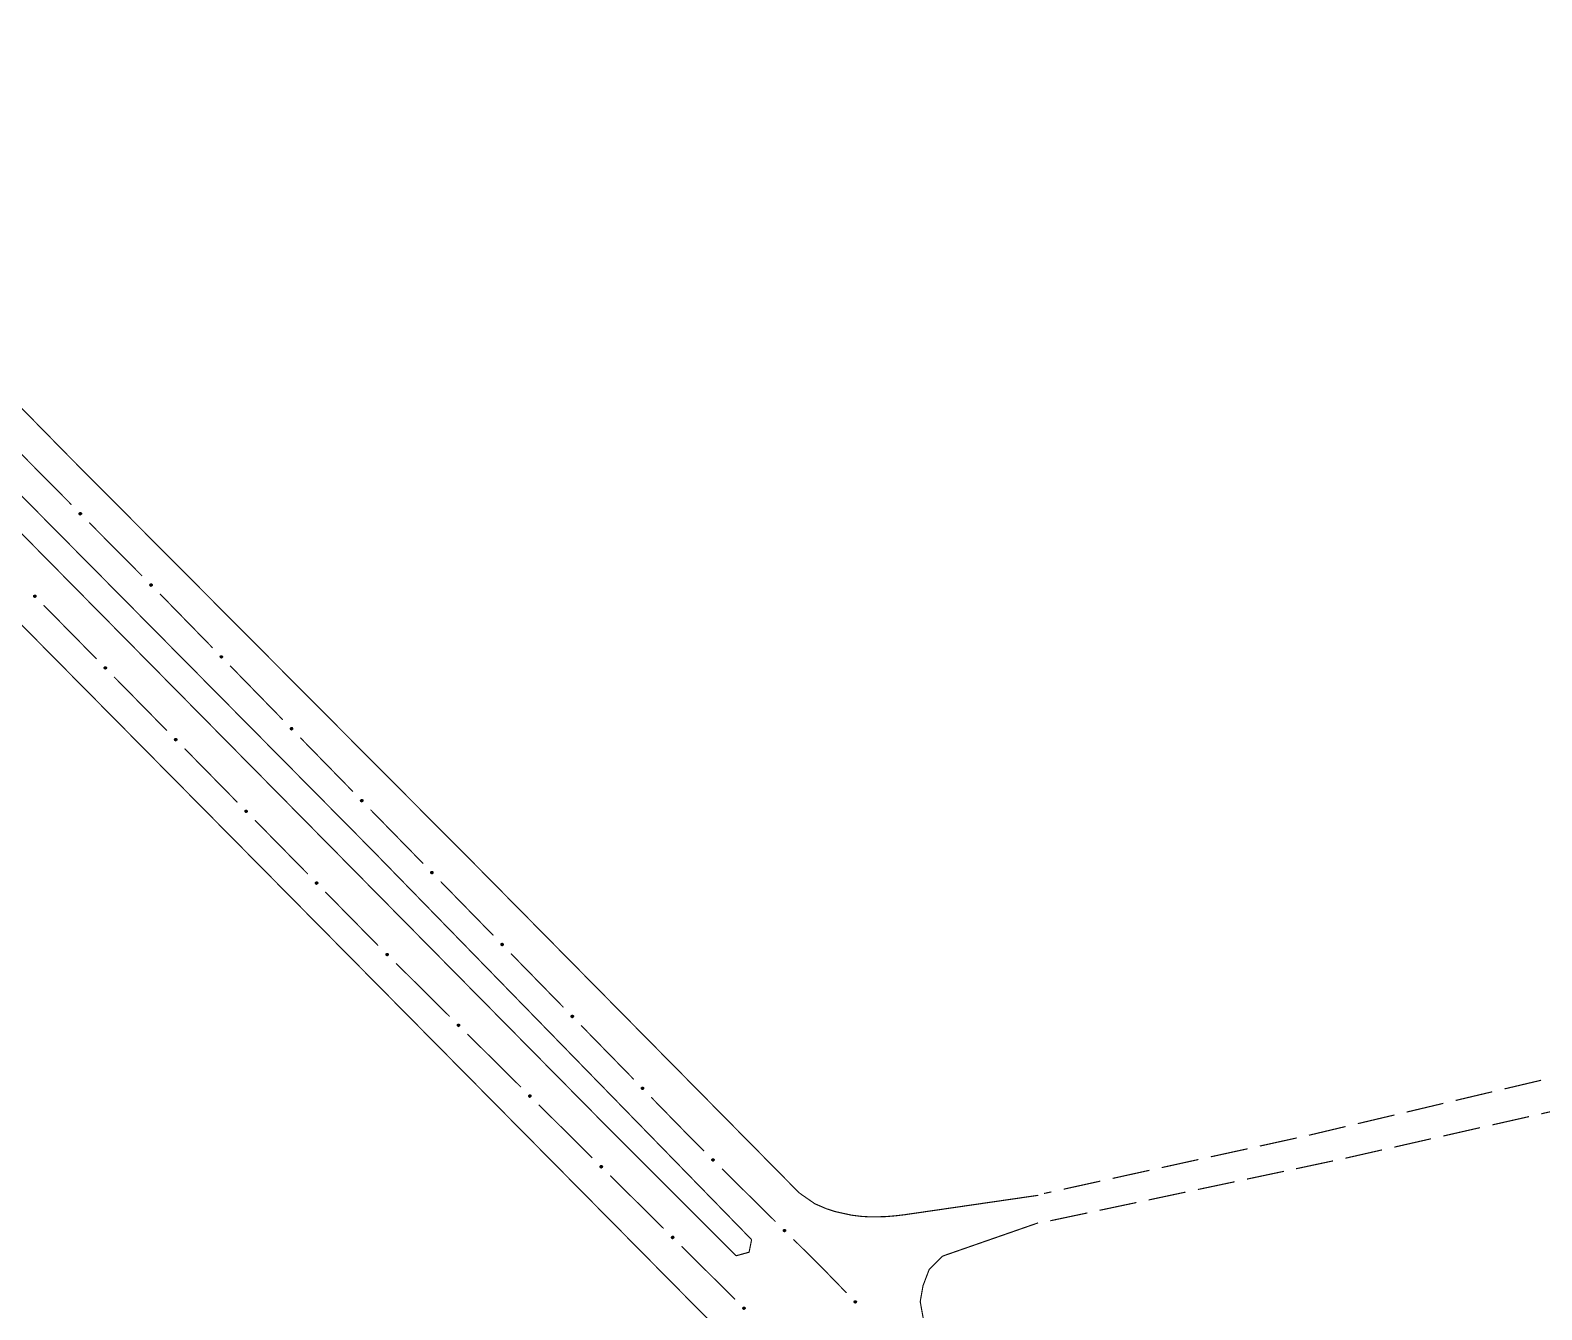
# Model space of a CAD drawing. Extents: x 203640 to 206998, y 4842129 to 4844379.
# Drawn here: x 204256.2 to 204496.9, y 4843884.8 to 4844088.6 of the extents above; entities that cross this region are included whole.
import ezdxf

# ---------------------------------------------------------------- set-up
doc = ezdxf.new("R2010")
doc.units = 0
doc.header["$LTSCALE"] = 1.5
doc.header["$MEASUREMENT"] = 0
doc.layers.add('SV-EIXO-RUA-PAV', color=20, linetype='CONTINUOUS')
doc.layers.add('SV-RUA-PAVIM-S-GUIA-C-GUIA', color=7, linetype='CONTINUOUS')

msp = doc.modelspace()

# ---------------------------------------------------------------- linework, layer by layer
at = {"layer": 'SV-EIXO-RUA-PAV', "const_width": 0.18}
for points in [[(204254.31, 4844021.55), (204262.76, 4844013.02)], [(204265.57, 4844010.18), (204274.02, 4844001.66)], [(204258.33, 4843997.02), (204266.74, 4843988.47)], [(204276.83, 4843998.82), (204277.54, 4843998.11)], [(204277.54, 4843998.11), (204278.02, 4843997.62)], [(204278.02, 4843997.62), (204285.22, 4843990.24)], [(204288.02, 4843987.38), (204296.4, 4843978.79)], [(204269.54, 4843985.61), (204277.95, 4843977.05)], [(204299.19, 4843975.93), (204307.58, 4843967.34)], [(204280.76, 4843974.2), (204289.17, 4843965.64)], [(204310.37, 4843964.47), (204318.75, 4843955.89)], [(204291.97, 4843962.79), (204300.38, 4843954.23)], [(204303.18, 4843951.37), (204310.89, 4843943.53)], [(204321.55, 4843953.02), (204329.93, 4843944.44)], [(204310.89, 4843943.53), (204311.48, 4843942.93)], [(204311.48, 4843942.93), (204311.6, 4843942.81)], [(204332.72, 4843941.57), (204341.1, 4843932.99)], [(204314.44, 4843940), (204322.96, 4843931.55)], [(204343.9, 4843930.12), (204352.28, 4843921.54)], [(204325.8, 4843928.74), (204334.33, 4843920.29)], [(204337.17, 4843917.48), (204345.69, 4843909.03)], [(204355.07, 4843918.67), (204361.36, 4843912.23)], [(204361.36, 4843912.23), (204361.81, 4843911.77)], [(204361.81, 4843911.77), (204363.48, 4843910.12)], [(204348.53, 4843906.21), (204357.06, 4843897.77)], [(204366.33, 4843907.3), (204374.86, 4843898.87)], [(204377.71, 4843896.06), (204381.98, 4843891.84)], [(204359.9, 4843894.95), (204368.42, 4843886.5)], [(204381.98, 4843891.84), (204382.15, 4843891.67)], [(204382.15, 4843891.67), (204386.16, 4843887.54)]]:
    msp.add_lwpolyline(points, dxfattribs=at)
at = {"layer": 'SV-EIXO-RUA-PAV'}
for points in [[(204264.14, 4844011.78), (204264.19, 4844011.78), (204264.23, 4844011.77), (204264.26, 4844011.75), (204264.29, 4844011.73), (204264.31, 4844011.7), (204264.33, 4844011.67), (204264.34, 4844011.63), (204264.34, 4844011.58), (204264.33, 4844011.54), (204264.31, 4844011.51), (204264.29, 4844011.48), (204264.26, 4844011.46), (204264.23, 4844011.44), (204264.19, 4844011.43), (204264.14, 4844011.43), (204264.1, 4844011.44), (204264.07, 4844011.46), (204264.04, 4844011.48), (204264.02, 4844011.51), (204264, 4844011.54), (204263.99, 4844011.58), (204263.99, 4844011.63), (204264, 4844011.67), (204264.02, 4844011.7), (204264.04, 4844011.73), (204264.07, 4844011.75), (204264.1, 4844011.77), (204264.14, 4844011.78)], [(204275.4, 4844000.42), (204275.45, 4844000.42), (204275.49, 4844000.41), (204275.53, 4844000.39), (204275.55, 4844000.37), (204275.57, 4844000.34), (204275.59, 4844000.31), (204275.6, 4844000.27), (204275.6, 4844000.22), (204275.59, 4844000.18), (204275.57, 4844000.14), (204275.55, 4844000.11), (204275.52, 4844000.09), (204275.49, 4844000.08), (204275.45, 4844000.07), (204275.4, 4844000.07), (204275.36, 4844000.08), (204275.33, 4844000.09), (204275.3, 4844000.12), (204275.28, 4844000.15), (204275.26, 4844000.18), (204275.25, 4844000.22), (204275.25, 4844000.27), (204275.26, 4844000.31), (204275.28, 4844000.34), (204275.3, 4844000.37), (204275.33, 4844000.39), (204275.36, 4844000.41), (204275.4, 4844000.42)], [(204256.91, 4843998.63), (204256.96, 4843998.63), (204257, 4843998.62), (204257.03, 4843998.6), (204257.05, 4843998.58), (204257.08, 4843998.55), (204257.09, 4843998.52), (204257.1, 4843998.48), (204257.11, 4843998.43), (204257.09, 4843998.39), (204257.08, 4843998.36), (204257.05, 4843998.33), (204257.03, 4843998.31), (204256.99, 4843998.29), (204256.95, 4843998.28), (204256.9, 4843998.28), (204256.86, 4843998.29), (204256.83, 4843998.31), (204256.8, 4843998.33), (204256.78, 4843998.36), (204256.76, 4843998.39), (204256.75, 4843998.43), (204256.75, 4843998.48), (204256.76, 4843998.52), (204256.78, 4843998.55), (204256.81, 4843998.58), (204256.83, 4843998.6), (204256.86, 4843998.62), (204256.91, 4843998.63)], [(204268.12, 4843987.22), (204268.17, 4843987.22), (204268.21, 4843987.21), (204268.24, 4843987.19), (204268.27, 4843987.17), (204268.29, 4843987.14), (204268.31, 4843987.11), (204268.32, 4843987.07), (204268.32, 4843987.02), (204268.31, 4843986.98), (204268.29, 4843986.94), (204268.27, 4843986.92), (204268.24, 4843986.89), (204268.21, 4843986.88), (204268.17, 4843986.87), (204268.12, 4843986.87), (204268.07, 4843986.88), (204268.04, 4843986.9), (204268.02, 4843986.92), (204267.99, 4843986.95), (204267.98, 4843986.98), (204267.97, 4843987.02), (204267.97, 4843987.07), (204267.98, 4843987.11), (204268, 4843987.14), (204268.02, 4843987.17), (204268.05, 4843987.19), (204268.08, 4843987.21), (204268.12, 4843987.22)], [(204286.6, 4843988.99), (204286.65, 4843988.99), (204286.69, 4843988.98), (204286.72, 4843988.96), (204286.75, 4843988.93), (204286.77, 4843988.91), (204286.79, 4843988.87), (204286.8, 4843988.83), (204286.8, 4843988.79), (204286.79, 4843988.74), (204286.77, 4843988.71), (204286.75, 4843988.68), (204286.72, 4843988.66), (204286.69, 4843988.65), (204286.64, 4843988.64), (204286.6, 4843988.64), (204286.55, 4843988.65), (204286.52, 4843988.66), (204286.5, 4843988.69), (204286.47, 4843988.72), (204286.46, 4843988.75), (204286.45, 4843988.79), (204286.45, 4843988.84), (204286.46, 4843988.88), (204286.48, 4843988.91), (204286.5, 4843988.94), (204286.53, 4843988.96), (204286.56, 4843988.98), (204286.6, 4843988.99)], [(204297.78, 4843977.54), (204297.82, 4843977.54), (204297.87, 4843977.53), (204297.9, 4843977.51), (204297.92, 4843977.48), (204297.95, 4843977.46), (204297.96, 4843977.42), (204297.97, 4843977.38), (204297.97, 4843977.34), (204297.96, 4843977.29), (204297.94, 4843977.26), (204297.92, 4843977.23), (204297.89, 4843977.21), (204297.86, 4843977.2), (204297.82, 4843977.19), (204297.77, 4843977.19), (204297.73, 4843977.2), (204297.7, 4843977.21), (204297.67, 4843977.24), (204297.65, 4843977.27), (204297.63, 4843977.3), (204297.62, 4843977.34), (204297.62, 4843977.39), (204297.63, 4843977.43), (204297.65, 4843977.46), (204297.68, 4843977.49), (204297.7, 4843977.51), (204297.73, 4843977.53), (204297.78, 4843977.54)], [(204279.33, 4843975.81), (204279.38, 4843975.81), (204279.42, 4843975.8), (204279.46, 4843975.78), (204279.48, 4843975.75), (204279.5, 4843975.73), (204279.52, 4843975.69), (204279.53, 4843975.65), (204279.53, 4843975.61), (204279.52, 4843975.56), (204279.5, 4843975.53), (204279.48, 4843975.5), (204279.45, 4843975.48), (204279.42, 4843975.46), (204279.38, 4843975.45), (204279.33, 4843975.45), (204279.29, 4843975.46), (204279.26, 4843975.48), (204279.23, 4843975.51), (204279.21, 4843975.53), (204279.19, 4843975.57), (204279.18, 4843975.61), (204279.18, 4843975.66), (204279.19, 4843975.7), (204279.21, 4843975.73), (204279.23, 4843975.76), (204279.26, 4843975.78), (204279.29, 4843975.8), (204279.33, 4843975.81)], [(204308.95, 4843966.09), (204309, 4843966.09), (204309.04, 4843966.08), (204309.07, 4843966.06), (204309.1, 4843966.03), (204309.12, 4843966.01), (204309.14, 4843965.97), (204309.15, 4843965.93), (204309.15, 4843965.89), (204309.14, 4843965.84), (204309.12, 4843965.81), (204309.1, 4843965.78), (204309.07, 4843965.76), (204309.04, 4843965.75), (204309, 4843965.73), (204308.95, 4843965.74), (204308.9, 4843965.75), (204308.87, 4843965.76), (204308.85, 4843965.79), (204308.82, 4843965.82), (204308.81, 4843965.85), (204308.8, 4843965.89), (204308.8, 4843965.94), (204308.81, 4843965.98), (204308.83, 4843966.01), (204308.85, 4843966.04), (204308.88, 4843966.06), (204308.91, 4843966.08), (204308.95, 4843966.09)], [(204290.55, 4843964.39), (204290.6, 4843964.39), (204290.64, 4843964.38), (204290.67, 4843964.36), (204290.7, 4843964.34), (204290.72, 4843964.31), (204290.73, 4843964.28), (204290.75, 4843964.24), (204290.75, 4843964.19), (204290.73, 4843964.15), (204290.72, 4843964.12), (204290.69, 4843964.09), (204290.67, 4843964.07), (204290.63, 4843964.05), (204290.59, 4843964.04), (204290.54, 4843964.04), (204290.5, 4843964.05), (204290.47, 4843964.07), (204290.44, 4843964.09), (204290.42, 4843964.12), (204290.4, 4843964.15), (204290.39, 4843964.19), (204290.4, 4843964.24), (204290.4, 4843964.28), (204290.42, 4843964.32), (204290.45, 4843964.34), (204290.47, 4843964.37), (204290.51, 4843964.38), (204290.55, 4843964.39)], [(204320.13, 4843954.64), (204320.18, 4843954.64), (204320.22, 4843954.63), (204320.25, 4843954.61), (204320.28, 4843954.58), (204320.3, 4843954.56), (204320.31, 4843954.52), (204320.32, 4843954.48), (204320.33, 4843954.44), (204320.31, 4843954.39), (204320.3, 4843954.36), (204320.27, 4843954.33), (204320.25, 4843954.31), (204320.21, 4843954.29), (204320.17, 4843954.28), (204320.12, 4843954.29), (204320.08, 4843954.3), (204320.05, 4843954.31), (204320.02, 4843954.34), (204320, 4843954.37), (204319.98, 4843954.4), (204319.97, 4843954.44), (204319.97, 4843954.49), (204319.98, 4843954.53), (204320, 4843954.56), (204320.03, 4843954.59), (204320.05, 4843954.61), (204320.08, 4843954.63), (204320.13, 4843954.64)], [(204301.76, 4843952.98), (204301.81, 4843952.98), (204301.85, 4843952.97), (204301.88, 4843952.95), (204301.91, 4843952.93), (204301.93, 4843952.9), (204301.95, 4843952.87), (204301.96, 4843952.83), (204301.96, 4843952.78), (204301.95, 4843952.74), (204301.93, 4843952.7), (204301.91, 4843952.68), (204301.88, 4843952.66), (204301.85, 4843952.64), (204301.81, 4843952.63), (204301.76, 4843952.63), (204301.72, 4843952.64), (204301.68, 4843952.66), (204301.66, 4843952.68), (204301.63, 4843952.71), (204301.62, 4843952.74), (204301.61, 4843952.78), (204301.61, 4843952.83), (204301.62, 4843952.87), (204301.64, 4843952.9), (204301.66, 4843952.93), (204301.69, 4843952.95), (204301.72, 4843952.97), (204301.76, 4843952.98)], [(204312.99, 4843941.59), (204313.04, 4843941.59), (204313.08, 4843941.58), (204313.12, 4843941.56), (204313.14, 4843941.54), (204313.16, 4843941.51), (204313.18, 4843941.48), (204313.19, 4843941.44), (204313.19, 4843941.39), (204313.18, 4843941.35), (204313.17, 4843941.31), (204313.14, 4843941.29), (204313.12, 4843941.26), (204313.08, 4843941.25), (204313.04, 4843941.24), (204312.99, 4843941.24), (204312.95, 4843941.25), (204312.92, 4843941.26), (204312.89, 4843941.29), (204312.87, 4843941.31), (204312.85, 4843941.35), (204312.84, 4843941.39), (204312.84, 4843941.44), (204312.85, 4843941.48), (204312.87, 4843941.51), (204312.89, 4843941.53), (204312.92, 4843941.56), (204312.95, 4843941.58), (204312.99, 4843941.59)], [(204331.3, 4843943.19), (204331.35, 4843943.19), (204331.39, 4843943.18), (204331.43, 4843943.16), (204331.45, 4843943.13), (204331.47, 4843943.11), (204331.49, 4843943.07), (204331.5, 4843943.03), (204331.5, 4843942.98), (204331.49, 4843942.94), (204331.47, 4843942.91), (204331.45, 4843942.88), (204331.42, 4843942.86), (204331.39, 4843942.84), (204331.35, 4843942.83), (204331.3, 4843942.84), (204331.26, 4843942.85), (204331.22, 4843942.86), (204331.2, 4843942.89), (204331.18, 4843942.92), (204331.16, 4843942.95), (204331.15, 4843942.99), (204331.15, 4843943.04), (204331.16, 4843943.08), (204331.18, 4843943.11), (204331.2, 4843943.14), (204331.23, 4843943.16), (204331.26, 4843943.18), (204331.3, 4843943.19)], [(204342.48, 4843931.74), (204342.53, 4843931.74), (204342.57, 4843931.73), (204342.6, 4843931.71), (204342.63, 4843931.68), (204342.65, 4843931.66), (204342.67, 4843931.62), (204342.68, 4843931.58), (204342.68, 4843931.53), (204342.66, 4843931.49), (204342.65, 4843931.46), (204342.62, 4843931.43), (204342.6, 4843931.41), (204342.56, 4843931.39), (204342.52, 4843931.38), (204342.47, 4843931.38), (204342.43, 4843931.39), (204342.4, 4843931.41), (204342.37, 4843931.44), (204342.35, 4843931.47), (204342.33, 4843931.5), (204342.32, 4843931.54), (204342.33, 4843931.59), (204342.34, 4843931.63), (204342.35, 4843931.66), (204342.38, 4843931.69), (204342.4, 4843931.71), (204342.44, 4843931.73), (204342.48, 4843931.74)], [(204324.36, 4843930.32), (204324.41, 4843930.33), (204324.45, 4843930.32), (204324.48, 4843930.3), (204324.51, 4843930.27), (204324.53, 4843930.25), (204324.55, 4843930.22), (204324.56, 4843930.18), (204324.56, 4843930.13), (204324.55, 4843930.08), (204324.53, 4843930.05), (204324.51, 4843930.02), (204324.48, 4843930), (204324.45, 4843929.99), (204324.41, 4843929.97), (204324.36, 4843929.97), (204324.32, 4843929.98), (204324.29, 4843930), (204324.26, 4843930.02), (204324.23, 4843930.05), (204324.22, 4843930.08), (204324.21, 4843930.12), (204324.21, 4843930.17), (204324.22, 4843930.21), (204324.23, 4843930.25), (204324.26, 4843930.27), (204324.28, 4843930.3), (204324.32, 4843930.31), (204324.36, 4843930.32)], [(204353.65, 4843920.28), (204353.7, 4843920.28), (204353.74, 4843920.28), (204353.78, 4843920.26), (204353.8, 4843920.23), (204353.82, 4843920.21), (204353.84, 4843920.17), (204353.85, 4843920.13), (204353.85, 4843920.08), (204353.84, 4843920.04), (204353.82, 4843920.01), (204353.8, 4843919.98), (204353.77, 4843919.96), (204353.74, 4843919.94), (204353.7, 4843919.93), (204353.65, 4843919.93), (204353.61, 4843919.94), (204353.58, 4843919.96), (204353.55, 4843919.99), (204353.53, 4843920.01), (204353.51, 4843920.05), (204353.5, 4843920.09), (204353.5, 4843920.14), (204353.51, 4843920.18), (204353.53, 4843920.21), (204353.55, 4843920.24), (204353.58, 4843920.26), (204353.61, 4843920.28), (204353.65, 4843920.28)], [(204335.72, 4843919.06), (204335.77, 4843919.06), (204335.81, 4843919.05), (204335.85, 4843919.04), (204335.87, 4843919.01), (204335.89, 4843918.99), (204335.91, 4843918.95), (204335.92, 4843918.91), (204335.92, 4843918.87), (204335.91, 4843918.82), (204335.9, 4843918.79), (204335.87, 4843918.76), (204335.85, 4843918.74), (204335.81, 4843918.72), (204335.77, 4843918.71), (204335.72, 4843918.71), (204335.68, 4843918.72), (204335.65, 4843918.74), (204335.62, 4843918.76), (204335.6, 4843918.79), (204335.58, 4843918.82), (204335.57, 4843918.86), (204335.57, 4843918.91), (204335.58, 4843918.95), (204335.6, 4843918.98), (204335.62, 4843919.01), (204335.65, 4843919.03), (204335.68, 4843919.05), (204335.72, 4843919.06)], [(204347.09, 4843907.8), (204347.14, 4843907.8), (204347.18, 4843907.79), (204347.21, 4843907.77), (204347.24, 4843907.75), (204347.26, 4843907.72), (204347.28, 4843907.69), (204347.29, 4843907.65), (204347.29, 4843907.6), (204347.28, 4843907.56), (204347.26, 4843907.53), (204347.24, 4843907.5), (204347.21, 4843907.48), (204347.18, 4843907.46), (204347.14, 4843907.45), (204347.09, 4843907.45), (204347.05, 4843907.46), (204347.02, 4843907.48), (204346.99, 4843907.5), (204346.97, 4843907.53), (204346.95, 4843907.56), (204346.94, 4843907.6), (204346.94, 4843907.65), (204346.95, 4843907.69), (204346.96, 4843907.72), (204346.99, 4843907.75), (204347.01, 4843907.77), (204347.05, 4843907.79), (204347.09, 4843907.8)], [(204364.88, 4843908.89), (204364.93, 4843908.89), (204364.97, 4843908.88), (204365.01, 4843908.86), (204365.03, 4843908.84), (204365.05, 4843908.81), (204365.07, 4843908.78), (204365.08, 4843908.74), (204365.08, 4843908.69), (204365.07, 4843908.65), (204365.06, 4843908.62), (204365.03, 4843908.59), (204365.01, 4843908.57), (204364.97, 4843908.55), (204364.93, 4843908.54), (204364.88, 4843908.54), (204364.84, 4843908.55), (204364.81, 4843908.57), (204364.78, 4843908.59), (204364.76, 4843908.62), (204364.74, 4843908.65), (204364.73, 4843908.69), (204364.73, 4843908.74), (204364.74, 4843908.78), (204364.76, 4843908.81), (204364.78, 4843908.84), (204364.81, 4843908.86), (204364.84, 4843908.88), (204364.88, 4843908.89)], [(204358.45, 4843896.54), (204358.5, 4843896.54), (204358.54, 4843896.53), (204358.58, 4843896.51), (204358.6, 4843896.49), (204358.63, 4843896.46), (204358.64, 4843896.43), (204358.65, 4843896.39), (204358.65, 4843896.34), (204358.64, 4843896.3), (204358.63, 4843896.27), (204358.6, 4843896.24), (204358.58, 4843896.22), (204358.54, 4843896.2), (204358.5, 4843896.19), (204358.45, 4843896.19), (204358.41, 4843896.2), (204358.38, 4843896.22), (204358.35, 4843896.24), (204358.33, 4843896.27), (204358.31, 4843896.3), (204358.3, 4843896.34), (204358.3, 4843896.39), (204358.31, 4843896.43), (204358.33, 4843896.46), (204358.35, 4843896.49), (204358.38, 4843896.51), (204358.41, 4843896.53), (204358.45, 4843896.54)], [(204376.26, 4843897.64), (204376.31, 4843897.64), (204376.35, 4843897.64), (204376.39, 4843897.62), (204376.41, 4843897.59), (204376.43, 4843897.57), (204376.45, 4843897.54), (204376.46, 4843897.5), (204376.46, 4843897.45), (204376.45, 4843897.4), (204376.44, 4843897.37), (204376.41, 4843897.34), (204376.39, 4843897.32), (204376.35, 4843897.3), (204376.31, 4843897.29), (204376.26, 4843897.29), (204376.22, 4843897.3), (204376.19, 4843897.32), (204376.16, 4843897.34), (204376.14, 4843897.37), (204376.12, 4843897.4), (204376.11, 4843897.44), (204376.11, 4843897.49), (204376.12, 4843897.53), (204376.14, 4843897.57), (204376.16, 4843897.59), (204376.19, 4843897.62), (204376.22, 4843897.63), (204376.26, 4843897.64)], [(204387.54, 4843886.29), (204387.59, 4843886.29), (204387.63, 4843886.28), (204387.66, 4843886.26), (204387.69, 4843886.24), (204387.71, 4843886.21), (204387.72, 4843886.18), (204387.73, 4843886.14), (204387.73, 4843886.09), (204387.72, 4843886.05), (204387.71, 4843886.01), (204387.68, 4843885.99), (204387.66, 4843885.96), (204387.62, 4843885.95), (204387.58, 4843885.94), (204387.53, 4843885.94), (204387.49, 4843885.95), (204387.46, 4843885.97), (204387.43, 4843885.99), (204387.41, 4843886.02), (204387.39, 4843886.05), (204387.38, 4843886.09), (204387.38, 4843886.14), (204387.39, 4843886.18), (204387.41, 4843886.21), (204387.44, 4843886.24), (204387.46, 4843886.26), (204387.49, 4843886.28), (204387.54, 4843886.29)], [(204369.82, 4843885.28), (204369.87, 4843885.28), (204369.91, 4843885.27), (204369.94, 4843885.25), (204369.97, 4843885.23), (204369.99, 4843885.2), (204370.01, 4843885.17), (204370.02, 4843885.13), (204370.02, 4843885.08), (204370.01, 4843885.04), (204369.99, 4843885), (204369.97, 4843884.98), (204369.94, 4843884.95), (204369.91, 4843884.94), (204369.87, 4843884.93), (204369.82, 4843884.93), (204369.78, 4843884.94), (204369.75, 4843884.95), (204369.72, 4843884.98), (204369.7, 4843885), (204369.68, 4843885.04), (204369.67, 4843885.08), (204369.67, 4843885.13), (204369.68, 4843885.17), (204369.7, 4843885.2), (204369.72, 4843885.23), (204369.75, 4843885.25), (204369.78, 4843885.27), (204369.82, 4843885.28)]]:
    msp.add_lwpolyline(points, close=True, dxfattribs=at)
for points in [[(204263.99, 4844011.65), (204264.24, 4844011.45)], [(204263.99, 4844011.63), (204264.23, 4844011.44)], [(204263.99, 4844011.61), (204264.21, 4844011.44)], [(204263.99, 4844011.58), (204264.19, 4844011.43)], [(204264, 4844011.67), (204264.26, 4844011.46)], [(204264, 4844011.56), (204264.16, 4844011.44)], [(204264, 4844011.54), (204264.14, 4844011.43)], [(204264.01, 4844011.69), (204264.27, 4844011.47)], [(204264.01, 4844011.52), (204264.11, 4844011.44)], [(204264.02, 4844011.7), (204264.29, 4844011.48)], [(204264.02, 4844011.51), (204264.1, 4844011.44)], [(204264.03, 4844011.72), (204264.3, 4844011.49)], [(204264.04, 4844011.73), (204264.31, 4844011.51)], [(204264.06, 4844011.74), (204264.32, 4844011.53)], [(204264.07, 4844011.75), (204264.33, 4844011.54)], [(204264.09, 4844011.76), (204264.33, 4844011.56)], [(204264.1, 4844011.77), (204264.34, 4844011.58)], [(204264.12, 4844011.77), (204264.34, 4844011.61)], [(204264.14, 4844011.78), (204264.34, 4844011.63)], [(204264.17, 4844011.78), (204264.33, 4844011.66)], [(204264.19, 4844011.78), (204264.33, 4844011.67)], [(204264.21, 4844011.78), (204264.31, 4844011.69)], [(204264.23, 4844011.77), (204264.31, 4844011.7)], [(204275.25, 4844000.27), (204275.49, 4844000.08)], [(204275.25, 4844000.22), (204275.45, 4844000.07)], [(204275.26, 4844000.31), (204275.52, 4844000.09)], [(204275.26, 4844000.29), (204275.5, 4844000.09)], [(204275.26, 4844000.24), (204275.47, 4844000.07)], [(204275.26, 4844000.2), (204275.42, 4844000.07)], [(204275.26, 4844000.18), (204275.4, 4844000.07)], [(204275.27, 4844000.32), (204275.54, 4844000.11)], [(204275.27, 4844000.16), (204275.38, 4844000.08)], [(204275.28, 4844000.34), (204275.55, 4844000.11)], [(204275.28, 4844000.15), (204275.36, 4844000.08)], [(204275.29, 4844000.35), (204275.56, 4844000.13)], [(204275.3, 4844000.37), (204275.57, 4844000.14)], [(204275.32, 4844000.38), (204275.58, 4844000.16)], [(204275.33, 4844000.39), (204275.59, 4844000.18)], [(204275.35, 4844000.39), (204275.59, 4844000.2)], [(204275.36, 4844000.41), (204275.6, 4844000.22)], [(204275.38, 4844000.41), (204275.6, 4844000.24)], [(204275.4, 4844000.42), (204275.6, 4844000.27)], [(204275.43, 4844000.42), (204275.59, 4844000.29)], [(204275.45, 4844000.42), (204275.59, 4844000.31)], [(204275.48, 4844000.41), (204275.58, 4844000.33)], [(204275.49, 4844000.41), (204275.57, 4844000.34)], [(204256.75, 4843998.48), (204256.99, 4843998.29)], [(204256.75, 4843998.43), (204256.95, 4843998.28)], [(204256.76, 4843998.52), (204257.03, 4843998.31)], [(204256.76, 4843998.5), (204257.01, 4843998.3)], [(204256.76, 4843998.46), (204256.97, 4843998.29)], [(204256.76, 4843998.41), (204256.92, 4843998.29)], [(204256.76, 4843998.39), (204256.9, 4843998.28)], [(204256.77, 4843998.54), (204257.04, 4843998.32)], [(204256.78, 4843998.55), (204257.05, 4843998.33)], [(204256.78, 4843998.37), (204256.88, 4843998.29)], [(204256.78, 4843998.36), (204256.86, 4843998.29)], [(204256.8, 4843998.57), (204257.06, 4843998.34)], [(204256.81, 4843998.58), (204257.08, 4843998.36)], [(204256.82, 4843998.59), (204257.08, 4843998.38)], [(204256.83, 4843998.6), (204257.09, 4843998.39)], [(204256.85, 4843998.61), (204257.1, 4843998.41)], [(204256.86, 4843998.62), (204257.11, 4843998.43)], [(204256.88, 4843998.62), (204257.1, 4843998.46)], [(204256.91, 4843998.63), (204257.1, 4843998.48)], [(204256.93, 4843998.63), (204257.09, 4843998.51)], [(204256.96, 4843998.63), (204257.09, 4843998.52)], [(204256.98, 4843998.63), (204257.08, 4843998.54)], [(204257, 4843998.62), (204257.08, 4843998.55)], [(204267.97, 4843987.09), (204268.22, 4843986.89)], [(204267.97, 4843987.07), (204268.21, 4843986.88)], [(204267.98, 4843987.11), (204268.24, 4843986.89)], [(204267.99, 4843987.12), (204268.25, 4843986.91)], [(204268, 4843987.14), (204268.27, 4843986.92)], [(204268.01, 4843987.15), (204268.28, 4843986.93)], [(204268.02, 4843987.17), (204268.29, 4843986.94)], [(204268.04, 4843987.18), (204268.3, 4843986.96)], [(204268.05, 4843987.19), (204268.31, 4843986.98)], [(204268.07, 4843987.2), (204268.31, 4843987)], [(204268.08, 4843987.21), (204268.32, 4843987.02)], [(204268.1, 4843987.21), (204268.31, 4843987.04)], [(204268.12, 4843987.22), (204268.32, 4843987.07)], [(204268.15, 4843987.22), (204268.31, 4843987.09)], [(204268.17, 4843987.22), (204268.31, 4843987.11)], [(204268.19, 4843987.21), (204268.29, 4843987.13)], [(204268.21, 4843987.21), (204268.29, 4843987.14)], [(204286.45, 4843988.86), (204286.7, 4843988.66)], [(204286.45, 4843988.84), (204286.69, 4843988.65)], [(204286.45, 4843988.81), (204286.66, 4843988.64)], [(204286.45, 4843988.79), (204286.64, 4843988.64)], [(204286.46, 4843988.88), (204286.72, 4843988.66)], [(204286.46, 4843988.77), (204286.61, 4843988.64)], [(204286.46, 4843988.75), (204286.6, 4843988.64)], [(204286.47, 4843988.89), (204286.73, 4843988.67)], [(204286.47, 4843988.73), (204286.57, 4843988.65)], [(204286.47, 4843988.72), (204286.55, 4843988.65)], [(204286.48, 4843988.91), (204286.75, 4843988.68)], [(204286.49, 4843988.92), (204286.75, 4843988.7)], [(204286.5, 4843988.94), (204286.77, 4843988.71)], [(204286.52, 4843988.95), (204286.78, 4843988.73)], [(204286.53, 4843988.96), (204286.79, 4843988.74)], [(204286.55, 4843988.97), (204286.79, 4843988.77)], [(204286.56, 4843988.98), (204286.8, 4843988.79)], [(204286.58, 4843988.98), (204286.79, 4843988.81)], [(204286.6, 4843988.99), (204286.8, 4843988.83)], [(204286.63, 4843988.99), (204286.79, 4843988.86)], [(204286.65, 4843988.99), (204286.79, 4843988.87)], [(204286.67, 4843988.98), (204286.77, 4843988.9)], [(204286.69, 4843988.98), (204286.77, 4843988.91)], [(204267.97, 4843987.04), (204268.18, 4843986.87)], [(204267.97, 4843987.02), (204268.17, 4843986.87)], [(204267.98, 4843987), (204268.13, 4843986.87)], [(204267.98, 4843986.98), (204268.12, 4843986.87)], [(204267.99, 4843986.96), (204268.09, 4843986.88)], [(204267.99, 4843986.95), (204268.07, 4843986.88)], [(204297.63, 4843977.43), (204297.89, 4843977.21)], [(204297.64, 4843977.44), (204297.91, 4843977.22)], [(204297.65, 4843977.46), (204297.92, 4843977.23)], [(204297.66, 4843977.47), (204297.93, 4843977.25)], [(204297.68, 4843977.49), (204297.94, 4843977.26)], [(204297.69, 4843977.5), (204297.95, 4843977.28)], [(204297.7, 4843977.51), (204297.96, 4843977.29)], [(204297.72, 4843977.51), (204297.96, 4843977.32)], [(204297.73, 4843977.53), (204297.97, 4843977.34)], [(204297.75, 4843977.53), (204297.97, 4843977.36)], [(204297.78, 4843977.54), (204297.97, 4843977.38)], [(204297.8, 4843977.54), (204297.96, 4843977.41)], [(204297.82, 4843977.54), (204297.96, 4843977.42)], [(204297.85, 4843977.53), (204297.95, 4843977.45)], [(204297.87, 4843977.53), (204297.95, 4843977.46)], [(204279.18, 4843975.66), (204279.42, 4843975.46)], [(204279.18, 4843975.63), (204279.4, 4843975.46)], [(204279.18, 4843975.61), (204279.38, 4843975.45)], [(204279.19, 4843975.7), (204279.45, 4843975.48)], [(204279.19, 4843975.67), (204279.43, 4843975.48)], [(204279.19, 4843975.58), (204279.35, 4843975.46)], [(204279.19, 4843975.57), (204279.33, 4843975.45)], [(204279.2, 4843975.71), (204279.46, 4843975.49)], [(204279.2, 4843975.55), (204279.3, 4843975.46)], [(204279.21, 4843975.73), (204279.48, 4843975.5)], [(204279.21, 4843975.53), (204279.29, 4843975.46)], [(204279.22, 4843975.74), (204279.49, 4843975.52)], [(204279.23, 4843975.76), (204279.5, 4843975.53)], [(204279.25, 4843975.76), (204279.51, 4843975.55)], [(204279.26, 4843975.78), (204279.52, 4843975.56)], [(204279.28, 4843975.78), (204279.52, 4843975.59)], [(204279.29, 4843975.8), (204279.53, 4843975.61)], [(204279.31, 4843975.8), (204279.53, 4843975.63)], [(204279.33, 4843975.81), (204279.53, 4843975.65)], [(204279.36, 4843975.8), (204279.52, 4843975.68)], [(204279.38, 4843975.81), (204279.52, 4843975.69)], [(204279.41, 4843975.8), (204279.51, 4843975.72)], [(204279.42, 4843975.8), (204279.5, 4843975.73)], [(204297.62, 4843977.39), (204297.86, 4843977.2)], [(204297.62, 4843977.34), (204297.82, 4843977.19)], [(204297.63, 4843977.41), (204297.87, 4843977.21)], [(204297.63, 4843977.36), (204297.84, 4843977.19)], [(204297.63, 4843977.32), (204297.79, 4843977.19)], [(204297.63, 4843977.3), (204297.77, 4843977.19)], [(204297.64, 4843977.28), (204297.75, 4843977.2)], [(204297.65, 4843977.27), (204297.73, 4843977.2)], [(204308.8, 4843965.96), (204309.05, 4843965.76)], [(204308.8, 4843965.94), (204309.04, 4843965.75)], [(204308.8, 4843965.91), (204309.01, 4843965.74)], [(204308.8, 4843965.89), (204309, 4843965.73)], [(204308.81, 4843965.98), (204309.07, 4843965.76)], [(204308.81, 4843965.87), (204308.97, 4843965.74)], [(204308.81, 4843965.85), (204308.95, 4843965.74)], [(204308.82, 4843965.99), (204309.08, 4843965.77)], [(204308.82, 4843965.83), (204308.92, 4843965.74)], [(204308.82, 4843965.82), (204308.9, 4843965.75)], [(204308.83, 4843966.01), (204309.1, 4843965.78)], [(204308.84, 4843966.02), (204309.11, 4843965.8)], [(204308.85, 4843966.04), (204309.12, 4843965.81)], [(204308.87, 4843966.05), (204309.13, 4843965.83)], [(204308.88, 4843966.06), (204309.14, 4843965.84)], [(204308.9, 4843966.06), (204309.14, 4843965.87)], [(204308.91, 4843966.08), (204309.15, 4843965.89)], [(204308.93, 4843966.08), (204309.15, 4843965.91)], [(204308.95, 4843966.09), (204309.15, 4843965.93)], [(204308.98, 4843966.08), (204309.14, 4843965.96)], [(204309, 4843966.09), (204309.14, 4843965.97)], [(204309.02, 4843966.08), (204309.12, 4843966)], [(204309.04, 4843966.08), (204309.12, 4843966.01)], [(204290.39, 4843964.19), (204290.59, 4843964.04)], [(204290.4, 4843964.28), (204290.67, 4843964.07)], [(204290.4, 4843964.26), (204290.65, 4843964.06)], [(204290.4, 4843964.24), (204290.63, 4843964.05)], [(204290.4, 4843964.22), (204290.61, 4843964.05)], [(204290.4, 4843964.17), (204290.56, 4843964.05)], [(204290.4, 4843964.15), (204290.54, 4843964.04)], [(204290.42, 4843964.32), (204290.69, 4843964.09)], [(204290.42, 4843964.3), (204290.68, 4843964.08)], [(204290.42, 4843964.13), (204290.52, 4843964.05)], [(204290.42, 4843964.12), (204290.5, 4843964.05)], [(204290.44, 4843964.33), (204290.7, 4843964.1)], [(204290.45, 4843964.34), (204290.72, 4843964.12)], [(204290.46, 4843964.35), (204290.72, 4843964.14)], [(204290.47, 4843964.37), (204290.73, 4843964.15)], [(204290.49, 4843964.37), (204290.74, 4843964.17)], [(204290.51, 4843964.38), (204290.75, 4843964.19)], [(204290.53, 4843964.39), (204290.74, 4843964.22)], [(204290.55, 4843964.39), (204290.75, 4843964.24)], [(204290.57, 4843964.39), (204290.73, 4843964.27)], [(204290.6, 4843964.39), (204290.73, 4843964.28)], [(204290.62, 4843964.39), (204290.72, 4843964.3)], [(204290.64, 4843964.38), (204290.72, 4843964.31)], [(204319.97, 4843954.49), (204320.21, 4843954.29)], [(204319.97, 4843954.44), (204320.17, 4843954.28)], [(204319.98, 4843954.53), (204320.25, 4843954.31)], [(204319.98, 4843954.51), (204320.22, 4843954.31)], [(204319.98, 4843954.46), (204320.19, 4843954.29)], [(204319.98, 4843954.42), (204320.14, 4843954.29)], [(204319.98, 4843954.4), (204320.12, 4843954.29)], [(204319.99, 4843954.38), (204320.1, 4843954.29)], [(204320, 4843954.56), (204320.27, 4843954.33)], [(204319.99, 4843954.54), (204320.26, 4843954.32)], [(204320, 4843954.37), (204320.08, 4843954.3)], [(204320.02, 4843954.57), (204320.28, 4843954.35)], [(204320.03, 4843954.59), (204320.3, 4843954.36)], [(204320.04, 4843954.6), (204320.3, 4843954.38)], [(204320.05, 4843954.61), (204320.31, 4843954.39)], [(204320.07, 4843954.61), (204320.32, 4843954.42)], [(204320.08, 4843954.63), (204320.33, 4843954.44)], [(204320.11, 4843954.63), (204320.32, 4843954.46)], [(204320.13, 4843954.64), (204320.32, 4843954.48)], [(204320.15, 4843954.63), (204320.31, 4843954.51)], [(204320.18, 4843954.64), (204320.31, 4843954.52)], [(204320.2, 4843954.63), (204320.3, 4843954.55)], [(204320.22, 4843954.63), (204320.3, 4843954.56)], [(204301.61, 4843952.85), (204301.86, 4843952.65)], [(204301.61, 4843952.83), (204301.85, 4843952.64)], [(204301.61, 4843952.8), (204301.82, 4843952.64)], [(204301.61, 4843952.78), (204301.81, 4843952.63)], [(204301.62, 4843952.87), (204301.88, 4843952.66)], [(204301.62, 4843952.76), (204301.78, 4843952.63)], [(204301.62, 4843952.74), (204301.76, 4843952.63)], [(204301.63, 4843952.88), (204301.89, 4843952.67)], [(204301.63, 4843952.72), (204301.73, 4843952.64)], [(204301.63, 4843952.71), (204301.72, 4843952.64)], [(204301.64, 4843952.9), (204301.91, 4843952.68)], [(204301.65, 4843952.91), (204301.92, 4843952.69)], [(204301.66, 4843952.93), (204301.93, 4843952.7)], [(204301.68, 4843952.94), (204301.94, 4843952.73)], [(204301.69, 4843952.95), (204301.95, 4843952.74)], [(204301.71, 4843952.96), (204301.95, 4843952.76)], [(204301.72, 4843952.97), (204301.96, 4843952.78)], [(204301.74, 4843952.97), (204301.96, 4843952.81)], [(204301.76, 4843952.98), (204301.96, 4843952.83)], [(204301.79, 4843952.98), (204301.95, 4843952.85)], [(204301.81, 4843952.98), (204301.95, 4843952.87)], [(204301.83, 4843952.97), (204301.93, 4843952.89)], [(204301.85, 4843952.97), (204301.93, 4843952.9)], [(204312.84, 4843941.44), (204313.08, 4843941.25)], [(204312.84, 4843941.39), (204313.04, 4843941.24)], [(204312.85, 4843941.48), (204313.12, 4843941.26)], [(204312.85, 4843941.45), (204313.1, 4843941.26)], [(204312.85, 4843941.41), (204313.06, 4843941.24)], [(204312.85, 4843941.36), (204313.01, 4843941.24)], [(204312.85, 4843941.35), (204312.99, 4843941.24)], [(204312.86, 4843941.49), (204313.13, 4843941.28)], [(204312.86, 4843941.33), (204312.97, 4843941.24)], [(204312.87, 4843941.51), (204313.14, 4843941.29)], [(204312.88, 4843941.52), (204313.15, 4843941.3)], [(204312.89, 4843941.53), (204313.17, 4843941.31)], [(204312.91, 4843941.54), (204313.17, 4843941.33)], [(204312.92, 4843941.56), (204313.18, 4843941.35)], [(204312.94, 4843941.56), (204313.18, 4843941.37)], [(204312.95, 4843941.58), (204313.19, 4843941.39)], [(204312.97, 4843941.58), (204313.19, 4843941.41)], [(204312.99, 4843941.59), (204313.19, 4843941.44)], [(204313.02, 4843941.59), (204313.18, 4843941.46)], [(204313.04, 4843941.59), (204313.18, 4843941.48)], [(204313.07, 4843941.58), (204313.17, 4843941.5)], [(204313.08, 4843941.58), (204313.16, 4843941.51)], [(204331.15, 4843943.04), (204331.39, 4843942.84)], [(204331.15, 4843943.01), (204331.36, 4843942.84)], [(204331.15, 4843942.99), (204331.35, 4843942.83)], [(204331.16, 4843943.08), (204331.42, 4843942.86)], [(204331.16, 4843943.06), (204331.4, 4843942.86)], [(204331.16, 4843942.97), (204331.32, 4843942.84)], [(204331.16, 4843942.95), (204331.3, 4843942.84)], [(204331.17, 4843943.09), (204331.43, 4843942.87)], [(204331.17, 4843942.93), (204331.27, 4843942.84)], [(204331.18, 4843943.11), (204331.45, 4843942.88)], [(204331.18, 4843942.92), (204331.26, 4843942.85)], [(204331.19, 4843943.12), (204331.46, 4843942.9)], [(204331.2, 4843943.14), (204331.47, 4843942.91)], [(204331.22, 4843943.15), (204331.48, 4843942.93)], [(204331.23, 4843943.16), (204331.49, 4843942.94)], [(204331.25, 4843943.16), (204331.49, 4843942.97)], [(204331.26, 4843943.18), (204331.5, 4843942.98)], [(204331.28, 4843943.18), (204331.5, 4843943.01)], [(204331.3, 4843943.19), (204331.5, 4843943.03)], [(204331.33, 4843943.18), (204331.49, 4843943.06)], [(204331.35, 4843943.19), (204331.49, 4843943.07)], [(204331.38, 4843943.18), (204331.47, 4843943.1)], [(204331.39, 4843943.18), (204331.47, 4843943.11)], [(204312.87, 4843941.31), (204312.95, 4843941.25)], [(204342.4, 4843931.71), (204342.66, 4843931.49)], [(204342.42, 4843931.71), (204342.67, 4843931.52)], [(204342.44, 4843931.73), (204342.68, 4843931.53)], [(204342.46, 4843931.73), (204342.67, 4843931.56)], [(204342.48, 4843931.74), (204342.68, 4843931.58)], [(204342.5, 4843931.73), (204342.67, 4843931.61)], [(204342.53, 4843931.74), (204342.67, 4843931.62)], [(204342.55, 4843931.73), (204342.65, 4843931.65)], [(204342.57, 4843931.73), (204342.65, 4843931.66)], [(204324.21, 4843930.19), (204324.46, 4843930)], [(204324.21, 4843930.17), (204324.45, 4843929.99)], [(204324.21, 4843930.15), (204324.43, 4843929.98)], [(204324.21, 4843930.12), (204324.41, 4843929.97)], [(204324.22, 4843930.21), (204324.48, 4843930)], [(204324.22, 4843930.1), (204324.38, 4843929.98)], [(204324.22, 4843930.08), (204324.36, 4843929.97)], [(204324.23, 4843930.25), (204324.51, 4843930.02)], [(204324.23, 4843930.23), (204324.49, 4843930.01)], [(204324.23, 4843930.07), (204324.33, 4843929.98)], [(204324.23, 4843930.05), (204324.32, 4843929.98)], [(204324.25, 4843930.26), (204324.52, 4843930.04)], [(204324.26, 4843930.27), (204324.53, 4843930.05)], [(204324.27, 4843930.28), (204324.54, 4843930.07)], [(204324.28, 4843930.3), (204324.55, 4843930.08)], [(204324.3, 4843930.3), (204324.55, 4843930.11)], [(204324.32, 4843930.31), (204324.56, 4843930.13)], [(204324.34, 4843930.32), (204324.55, 4843930.15)], [(204324.36, 4843930.32), (204324.56, 4843930.18)], [(204324.38, 4843930.32), (204324.55, 4843930.2)], [(204324.41, 4843930.33), (204324.55, 4843930.22)], [(204324.43, 4843930.32), (204324.53, 4843930.24)], [(204324.45, 4843930.32), (204324.53, 4843930.25)], [(204342.32, 4843931.54), (204342.52, 4843931.38)], [(204342.33, 4843931.6), (204342.58, 4843931.41)], [(204342.33, 4843931.59), (204342.56, 4843931.39)], [(204342.33, 4843931.56), (204342.54, 4843931.39)], [(204342.33, 4843931.52), (204342.49, 4843931.39)], [(204342.33, 4843931.5), (204342.47, 4843931.38)], [(204342.34, 4843931.63), (204342.6, 4843931.41)], [(204342.35, 4843931.66), (204342.62, 4843931.43)], [(204342.35, 4843931.64), (204342.61, 4843931.42)], [(204342.35, 4843931.48), (204342.45, 4843931.39)], [(204342.35, 4843931.47), (204342.43, 4843931.39)], [(204342.37, 4843931.67), (204342.63, 4843931.44)], [(204342.38, 4843931.69), (204342.65, 4843931.46)], [(204342.39, 4843931.69), (204342.65, 4843931.48)], [(204353.5, 4843920.14), (204353.74, 4843919.94)], [(204353.5, 4843920.11), (204353.72, 4843919.94)], [(204353.5, 4843920.09), (204353.7, 4843919.93)], [(204353.51, 4843920.18), (204353.77, 4843919.96)], [(204353.51, 4843920.15), (204353.75, 4843919.95)], [(204353.51, 4843920.06), (204353.67, 4843919.94)], [(204353.51, 4843920.05), (204353.65, 4843919.93)], [(204353.52, 4843920.19), (204353.78, 4843919.97)], [(204353.52, 4843920.03), (204353.62, 4843919.94)], [(204353.53, 4843920.21), (204353.8, 4843919.98)], [(204353.53, 4843920.01), (204353.61, 4843919.94)], [(204353.54, 4843920.22), (204353.81, 4843919.99)], [(204353.55, 4843920.24), (204353.82, 4843920.01)], [(204353.57, 4843920.24), (204353.83, 4843920.03)], [(204353.58, 4843920.26), (204353.84, 4843920.04)], [(204353.6, 4843920.26), (204353.84, 4843920.07)], [(204353.61, 4843920.28), (204353.85, 4843920.08)], [(204353.63, 4843920.28), (204353.85, 4843920.11)], [(204353.65, 4843920.28), (204353.85, 4843920.13)], [(204353.68, 4843920.28), (204353.84, 4843920.16)], [(204353.7, 4843920.28), (204353.84, 4843920.17)], [(204353.73, 4843920.28), (204353.83, 4843920.2)], [(204353.74, 4843920.28), (204353.82, 4843920.21)], [(204335.57, 4843918.91), (204335.81, 4843918.72)], [(204335.57, 4843918.86), (204335.77, 4843918.71)], [(204335.58, 4843918.95), (204335.85, 4843918.74)], [(204335.58, 4843918.93), (204335.83, 4843918.73)], [(204335.58, 4843918.89), (204335.79, 4843918.72)], [(204335.58, 4843918.84), (204335.74, 4843918.72)], [(204335.58, 4843918.82), (204335.72, 4843918.71)], [(204335.59, 4843918.97), (204335.86, 4843918.75)], [(204335.6, 4843918.98), (204335.87, 4843918.76)], [(204335.6, 4843918.8), (204335.7, 4843918.72)], [(204335.6, 4843918.79), (204335.68, 4843918.72)], [(204335.61, 4843919), (204335.88, 4843918.77)], [(204335.62, 4843919.01), (204335.9, 4843918.79)], [(204335.64, 4843919.02), (204335.9, 4843918.81)], [(204335.65, 4843919.03), (204335.91, 4843918.82)], [(204335.67, 4843919.04), (204335.92, 4843918.85)], [(204335.68, 4843919.05), (204335.92, 4843918.87)], [(204335.7, 4843919.06), (204335.92, 4843918.89)], [(204335.72, 4843919.06), (204335.92, 4843918.91)], [(204335.75, 4843919.06), (204335.91, 4843918.94)], [(204335.77, 4843919.06), (204335.91, 4843918.95)], [(204335.8, 4843919.06), (204335.9, 4843918.98)], [(204335.81, 4843919.05), (204335.89, 4843918.99)], [(204346.94, 4843907.67), (204347.19, 4843907.47)], [(204346.94, 4843907.65), (204347.18, 4843907.46)], [(204346.95, 4843907.69), (204347.21, 4843907.48)], [(204346.96, 4843907.72), (204347.24, 4843907.5)], [(204346.96, 4843907.7), (204347.22, 4843907.49)], [(204346.98, 4843907.73), (204347.25, 4843907.51)], [(204346.99, 4843907.75), (204347.26, 4843907.53)], [(204347, 4843907.76), (204347.27, 4843907.55)], [(204347.01, 4843907.77), (204347.28, 4843907.56)], [(204347.03, 4843907.78), (204347.28, 4843907.59)], [(204347.05, 4843907.79), (204347.29, 4843907.6)], [(204347.07, 4843907.79), (204347.29, 4843907.63)], [(204347.09, 4843907.8), (204347.29, 4843907.65)], [(204347.11, 4843907.8), (204347.28, 4843907.68)], [(204347.14, 4843907.8), (204347.28, 4843907.69)], [(204347.16, 4843907.8), (204347.26, 4843907.71)], [(204347.18, 4843907.79), (204347.26, 4843907.72)], [(204364.73, 4843908.74), (204364.97, 4843908.55)], [(204364.73, 4843908.69), (204364.93, 4843908.54)], [(204364.74, 4843908.78), (204365.01, 4843908.57)], [(204364.74, 4843908.76), (204364.99, 4843908.56)], [(204364.74, 4843908.71), (204364.95, 4843908.55)], [(204364.74, 4843908.67), (204364.9, 4843908.54)], [(204364.74, 4843908.65), (204364.88, 4843908.54)], [(204364.75, 4843908.79), (204365.02, 4843908.58)], [(204364.75, 4843908.63), (204364.86, 4843908.55)], [(204364.76, 4843908.81), (204365.03, 4843908.59)], [(204364.76, 4843908.62), (204364.84, 4843908.55)], [(204364.77, 4843908.82), (204365.04, 4843908.6)], [(204364.78, 4843908.84), (204365.06, 4843908.62)], [(204364.8, 4843908.85), (204365.06, 4843908.64)], [(204364.81, 4843908.86), (204365.07, 4843908.65)], [(204364.83, 4843908.87), (204365.07, 4843908.67)], [(204364.84, 4843908.88), (204365.08, 4843908.69)], [(204364.86, 4843908.88), (204365.08, 4843908.72)], [(204364.88, 4843908.89), (204365.08, 4843908.74)], [(204364.91, 4843908.89), (204365.07, 4843908.77)], [(204364.93, 4843908.89), (204365.07, 4843908.78)], [(204364.95, 4843908.89), (204365.06, 4843908.8)], [(204364.97, 4843908.88), (204365.05, 4843908.81)], [(204346.94, 4843907.62), (204347.16, 4843907.46)], [(204346.94, 4843907.6), (204347.14, 4843907.45)], [(204346.95, 4843907.58), (204347.11, 4843907.46)], [(204346.95, 4843907.56), (204347.09, 4843907.45)], [(204346.96, 4843907.54), (204347.06, 4843907.46)], [(204346.97, 4843907.53), (204347.05, 4843907.46)], [(204358.3, 4843896.39), (204358.54, 4843896.2)], [(204358.3, 4843896.34), (204358.5, 4843896.19)], [(204358.31, 4843896.43), (204358.58, 4843896.22)], [(204358.31, 4843896.41), (204358.56, 4843896.21)], [(204358.31, 4843896.36), (204358.52, 4843896.2)], [(204358.31, 4843896.32), (204358.47, 4843896.19)], [(204358.31, 4843896.3), (204358.45, 4843896.19)], [(204358.32, 4843896.44), (204358.59, 4843896.23)], [(204358.33, 4843896.46), (204358.6, 4843896.24)], [(204358.33, 4843896.28), (204358.43, 4843896.2)], [(204358.33, 4843896.27), (204358.41, 4843896.2)], [(204358.34, 4843896.47), (204358.61, 4843896.25)], [(204358.35, 4843896.49), (204358.63, 4843896.27)], [(204358.37, 4843896.5), (204358.63, 4843896.29)], [(204358.38, 4843896.51), (204358.64, 4843896.3)], [(204358.4, 4843896.52), (204358.65, 4843896.32)], [(204358.41, 4843896.53), (204358.65, 4843896.34)], [(204358.43, 4843896.53), (204358.65, 4843896.37)], [(204358.45, 4843896.54), (204358.65, 4843896.39)], [(204358.48, 4843896.54), (204358.64, 4843896.42)], [(204358.5, 4843896.54), (204358.64, 4843896.43)], [(204358.53, 4843896.53), (204358.63, 4843896.45)], [(204358.54, 4843896.53), (204358.63, 4843896.46)], [(204376.11, 4843897.49), (204376.35, 4843897.3)], [(204376.11, 4843897.44), (204376.31, 4843897.29)], [(204376.12, 4843897.53), (204376.39, 4843897.32)], [(204376.12, 4843897.51), (204376.37, 4843897.32)], [(204376.12, 4843897.47), (204376.33, 4843897.3)], [(204376.12, 4843897.42), (204376.28, 4843897.3)], [(204376.12, 4843897.4), (204376.26, 4843897.29)], [(204376.13, 4843897.55), (204376.4, 4843897.33)], [(204376.13, 4843897.38), (204376.24, 4843897.3)], [(204376.14, 4843897.57), (204376.41, 4843897.34)], [(204376.14, 4843897.37), (204376.22, 4843897.3)], [(204376.15, 4843897.58), (204376.42, 4843897.36)], [(204376.16, 4843897.59), (204376.44, 4843897.37)], [(204376.18, 4843897.6), (204376.44, 4843897.39)], [(204376.19, 4843897.62), (204376.45, 4843897.4)], [(204376.21, 4843897.62), (204376.45, 4843897.43)], [(204376.22, 4843897.63), (204376.46, 4843897.45)], [(204376.24, 4843897.64), (204376.46, 4843897.47)], [(204376.26, 4843897.64), (204376.46, 4843897.5)], [(204376.29, 4843897.64), (204376.45, 4843897.52)], [(204376.31, 4843897.64), (204376.45, 4843897.54)], [(204376.33, 4843897.64), (204376.44, 4843897.56)], [(204376.35, 4843897.64), (204376.43, 4843897.57)], [(204387.38, 4843886.14), (204387.62, 4843885.95)], [(204387.38, 4843886.09), (204387.58, 4843885.94)], [(204387.39, 4843886.18), (204387.66, 4843885.96)], [(204387.39, 4843886.16), (204387.63, 4843885.96)], [(204387.39, 4843886.11), (204387.6, 4843885.94)], [(204387.39, 4843886.07), (204387.55, 4843885.94)], [(204387.39, 4843886.05), (204387.53, 4843885.94)], [(204387.4, 4843886.19), (204387.67, 4843885.98)], [(204387.4, 4843886.03), (204387.51, 4843885.95)], [(204387.41, 4843886.21), (204387.68, 4843885.99)], [(204387.41, 4843886.02), (204387.49, 4843885.95)], [(204387.43, 4843886.22), (204387.69, 4843886)], [(204387.44, 4843886.24), (204387.71, 4843886.01)], [(204387.45, 4843886.25), (204387.71, 4843886.03)], [(204387.46, 4843886.26), (204387.72, 4843886.05)], [(204387.48, 4843886.27), (204387.73, 4843886.07)], [(204387.49, 4843886.28), (204387.73, 4843886.09)], [(204387.52, 4843886.28), (204387.73, 4843886.11)], [(204387.54, 4843886.29), (204387.73, 4843886.14)], [(204387.56, 4843886.29), (204387.72, 4843886.16)], [(204387.59, 4843886.29), (204387.72, 4843886.18)], [(204387.61, 4843886.28), (204387.71, 4843886.2)], [(204387.63, 4843886.28), (204387.71, 4843886.21)], [(204369.67, 4843885.14), (204369.92, 4843884.95)], [(204369.67, 4843885.13), (204369.91, 4843884.94)], [(204369.67, 4843885.1), (204369.89, 4843884.93)], [(204369.67, 4843885.08), (204369.87, 4843884.93)], [(204369.68, 4843885.17), (204369.94, 4843884.95)], [(204369.68, 4843885.05), (204369.84, 4843884.93)], [(204369.68, 4843885.04), (204369.82, 4843884.93)], [(204369.69, 4843885.18), (204369.95, 4843884.97)], [(204369.69, 4843885.02), (204369.79, 4843884.94)], [(204369.7, 4843885.2), (204369.97, 4843884.98)], [(204369.7, 4843885), (204369.78, 4843884.94)], [(204369.71, 4843885.21), (204369.98, 4843884.99)], [(204369.72, 4843885.23), (204369.99, 4843885)], [(204369.74, 4843885.23), (204370, 4843885.02)], [(204369.75, 4843885.25), (204370.01, 4843885.04)], [(204369.76, 4843885.25), (204370.01, 4843885.06)], [(204369.78, 4843885.27), (204370.02, 4843885.08)], [(204369.8, 4843885.27), (204370.02, 4843885.1)], [(204369.82, 4843885.28), (204370.02, 4843885.13)], [(204369.85, 4843885.28), (204370.01, 4843885.15)], [(204369.87, 4843885.28), (204370.01, 4843885.17)], [(204369.89, 4843885.27), (204369.99, 4843885.19)], [(204369.91, 4843885.27), (204369.99, 4843885.2)]]:
    msp.add_lwpolyline(points, dxfattribs=at)
at = {"layer": 'SV-RUA-PAVIM-S-GUIA-C-GUIA', "const_width": 0.18}
for points in [[(204195.9, 4844088.48), (204262.27, 4844020.79)], [(204315.18, 4843932.84), (204198.15, 4844051.19)], [(204220.18, 4844043.51), (204348.31, 4843913.71)], [(204310.67, 4843957.99), (204228.71, 4844040.8)], [(204262.27, 4844020.79), (204327.48, 4843955.27)], [(204371.05, 4843896.01), (204310.67, 4843957.99)], [(204327.48, 4843955.27), (204378.65, 4843903.44)], [(204368.83, 4843878.58), (204315.18, 4843932.84)], [(204496.77, 4843921.39), (204490.93, 4843920.01)], [(204481.2, 4843917.71), (204475.36, 4843916.32)], [(204488.98, 4843919.55), (204483.15, 4843918.17)], [(204496.8, 4843916.05), (204502.65, 4843917.37)], [(204473.41, 4843915.86), (204467.58, 4843914.48)], [(204488.99, 4843914.28), (204494.84, 4843915.6)], [(204348.31, 4843913.71), (204368.58, 4843893.44)], [(204465.63, 4843914.02), (204459.79, 4843912.63)], [(204481.19, 4843912.51), (204487.04, 4843913.84)], [(204450.03, 4843910.48), (204444.17, 4843909.2)], [(204457.84, 4843912.2), (204451.98, 4843910.91)], [(204465.59, 4843908.97), (204471.44, 4843910.3)], [(204473.39, 4843910.74), (204479.24, 4843912.07)], [(204442.21, 4843908.77), (204436.35, 4843907.48)], [(204457.76, 4843907.3), (204463.63, 4843908.55)], [(204426.59, 4843905.33), (204420.73, 4843904.04)], [(204434.4, 4843907.05), (204428.54, 4843905.76)], [(204442.11, 4843903.99), (204447.98, 4843905.23)], [(204449.94, 4843905.65), (204455.81, 4843906.89)], [(204378.65, 4843903.44), (204381.11, 4843901.73), (204382.96, 4843900.93), (204384.39, 4843900.47), (204386.95, 4843899.91), (204388.45, 4843899.72), (204389.95, 4843899.63), (204392.3, 4843899.67), (204393.8, 4843899.79), (204395.29, 4843899.96)], [(204395.29, 4843899.96), (204416.69, 4843903.07)], [(204417.8, 4843903.4), (204417.62, 4843903.36)], [(204418.77, 4843903.61), (204417.8, 4843903.4)], [(204434.28, 4843902.33), (204440.15, 4843903.58)], [(204426.46, 4843900.68), (204432.33, 4843901.92)], [(204416.67, 4843898.68), (204401.47, 4843893.39)], [(204418.63, 4843899.02), (204424.5, 4843900.26)], [(204368.58, 4843893.44), (204370.65, 4843894.01), (204371.05, 4843896.01)], [(204401.47, 4843893.39), (204399.34, 4843891.29), (204398.35, 4843888.69), (204397.9, 4843886.15), (204398.42, 4843883.26)]]:
    msp.add_lwpolyline(points, dxfattribs=at)

doc.saveas('drawing.dxf')
